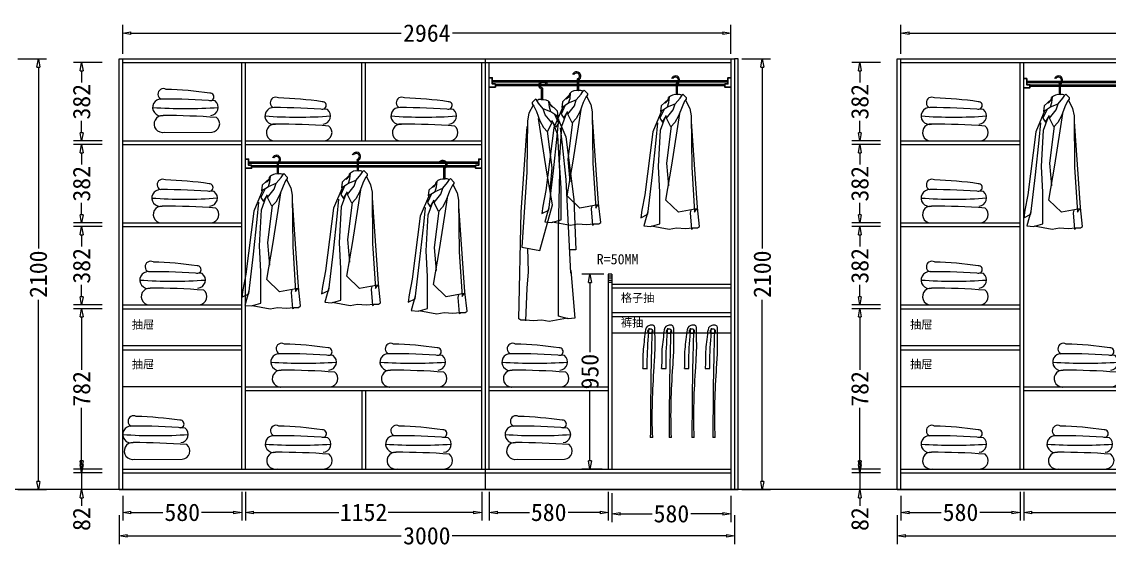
# Model space of a CAD drawing. Header units: millimetres. Extents: x 304407 to 361076, y -1262425 to -1203358.
# Drawn here: x 319507 to 324807, y -1255778 to -1253215 of the extents above; entities that cross this region are included whole.
import ezdxf

# ---------------------------------------------------------------- set-up
doc = ezdxf.new("R2010")
doc.units = ezdxf.units.MM
doc.header["$LTSCALE"] = 20
doc.layers.get('Defpoints').update_dxf_attribs({"color": 250})
for name, color, linetype in [('4', 1, 'Continuous'), ('6', 6, 'Continuous'), ('8', 8, 'Continuous'), ('LAYER10', 11, 'Continuous'), ('LAYER8', 11, 'Continuous'), ('图层3', 4, 'Continuous'), ('墙体', 40, 'Continuous')]:
    doc.layers.add(name, color=color, linetype=linetype)
doc.styles.get("Standard").update_dxf_attribs({"font": 'SimSun.ttf', "height": 85})
doc.styles.add('text', font='SimSun.ttf', dxfattribs={"height": 85})
doc.dimstyles.new('周文晶', dxfattribs={"dimtxt": 70, "dimasz": 40, "dimexe": 40, "dimexo": 30, "dimgap": 10, "dimtad": 0, "dimdec": 0, "dimtxsty": 'Standard', "dimblk": 'CLOSEDBLANK', "dimcen": 200, "dimclrd": 256, "dimclre": 256, "dimadec": 0, "dimazin": 0, "dimtfac": 1, "dimtdec": 0, "dimtmove": 0, "dimatfit": 3, "dimldrblk": 'CLOSEDBLANK', "dimfxl": 100, "dimfxlon": 1, "dimarcsym": 0})

# ---------------------------------------------------------------- blocks, each defined once
blk = doc.blocks.new('_ClosedBlank')
at = {"color": 0, "linetype": 'ByBlock', "lineweight": -2}
for p, q in [((-1, 0.17), (0, 0)), ((-1, 0.17), (-1, -0.17)), ((0, 0), (-1, -0.17))]:
    blk.add_line(p, q, dxfattribs=at)
blk = doc.blocks.new('*D2229')
at = {"lineweight": -2, "transparency": 16777216}
for p, q in [((319488.3, -1253396.3), (319628.3, -1253396.3)), ((319588.3, -1253436.3), (319588.3, -1254321.5)), ((319588.3, -1255456.3), (319588.3, -1254571)), ((319488.3, -1255496.3), (319628.3, -1255496.3))]:
    blk.add_line(p, q, dxfattribs=at)
at = {"layer": 'Defpoints', "color": 0, "transparency": 16777216}
for p in [(319453.4, -1253396.3), (319588.3, -1253396.3), (319453.4, -1255496.3)]:
    blk.add_point(p, dxfattribs=at)
at = {"lineweight": -2, "transparency": 16777216, "xscale": 40, "yscale": 40, "zscale": 40}
for p, rotation in [((319588.3, -1253396.3), 90), ((319588.3, -1255496.3), 270)]:
    blk.add_blockref('_ClosedBlank', p, dxfattribs=dict(at, rotation=rotation))
at = {"color": 0, "transparency": 16777216, "insert": (319588.3, -1254446.3), "char_height": 85, "attachment_point": 5, "rotation": 90}
blk.add_mtext('2100', dxfattribs=at)
blk = doc.blocks.new('*D2238')
at = {"lineweight": -2, "transparency": 16777216}
for p, q in [((319999.4, -1255526.3), (319999.4, -1255647.8)), ((320579.4, -1255507.8), (320579.4, -1255647.8)), ((320039.4, -1255607.8), (320195.4, -1255607.8)), ((320539.4, -1255607.8), (320383.5, -1255607.8))]:
    blk.add_line(p, q, dxfattribs=at)
at = {"layer": 'Defpoints', "color": 0, "transparency": 16777216}
for p in [(320579.4, -1255396.3), (319999.4, -1255496.3), (320579.4, -1255607.8)]:
    blk.add_point(p, dxfattribs=at)
at = {"lineweight": -2, "transparency": 16777216, "xscale": 40, "yscale": 40, "zscale": 40, "rotation": 180}
blk.add_blockref('_ClosedBlank', (319999.4, -1255607.8), dxfattribs=at)
at = {"lineweight": -2, "transparency": 16777216, "xscale": 40, "yscale": 40, "zscale": 40}
blk.add_blockref('_ClosedBlank', (320579.4, -1255607.8), dxfattribs=at)
at = {"color": 0, "transparency": 16777216, "insert": (320289.4, -1255607.8), "char_height": 85, "attachment_point": 5}
blk.add_mtext('580', dxfattribs=at)
blk = doc.blocks.new('*D2239')
at = {"lineweight": -2, "transparency": 16777216}
for p, q in [((321785.4, -1255507.8), (321785.4, -1255647.8)), ((322365.4, -1255507.8), (322365.4, -1255647.8)), ((321825.4, -1255607.8), (321981.4, -1255607.8)), ((322325.4, -1255607.8), (322169.5, -1255607.8))]:
    blk.add_line(p, q, dxfattribs=at)
at = {"layer": 'Defpoints', "color": 0, "transparency": 16777216}
for p in [(321785.4, -1253414.3), (322365.4, -1255396.3), (322365.4, -1255607.8)]:
    blk.add_point(p, dxfattribs=at)
at = {"lineweight": -2, "transparency": 16777216, "xscale": 40, "yscale": 40, "zscale": 40, "rotation": 180}
blk.add_blockref('_ClosedBlank', (321785.4, -1255607.8), dxfattribs=at)
at = {"lineweight": -2, "transparency": 16777216, "xscale": 40, "yscale": 40, "zscale": 40}
blk.add_blockref('_ClosedBlank', (322365.4, -1255607.8), dxfattribs=at)
at = {"color": 0, "transparency": 16777216, "insert": (322075.4, -1255607.8), "char_height": 85, "attachment_point": 5}
blk.add_mtext('580', dxfattribs=at)
blk = doc.blocks.new('*D2240')
at = {"lineweight": -2, "transparency": 16777216}
for p, q in [((319999.4, -1253370.9), (319999.4, -1253230.9)), ((322963.4, -1253370.9), (322963.4, -1253230.9)), ((320039.4, -1253270.9), (321355.7, -1253270.9)), ((322923.4, -1253270.9), (321607.1, -1253270.9))]:
    blk.add_line(p, q, dxfattribs=at)
at = {"layer": 'Defpoints', "color": 0, "transparency": 16777216}
for p in [(322963.4, -1253270.9), (319999.4, -1253414.3), (322963.4, -1253414.3)]:
    blk.add_point(p, dxfattribs=at)
at = {"lineweight": -2, "transparency": 16777216, "xscale": 40, "yscale": 40, "zscale": 40, "rotation": 180}
blk.add_blockref('_ClosedBlank', (319999.4, -1253270.9), dxfattribs=at)
at = {"lineweight": -2, "transparency": 16777216, "xscale": 40, "yscale": 40, "zscale": 40}
blk.add_blockref('_ClosedBlank', (322963.4, -1253270.9), dxfattribs=at)
at = {"color": 0, "transparency": 16777216, "insert": (321481.4, -1253270.9), "char_height": 85, "attachment_point": 5}
blk.add_mtext('2964', dxfattribs=at)
blk = doc.blocks.new('*D2241')
at = {"lineweight": -2, "transparency": 16777216}
for p, q in [((319981.4, -1255621.9), (319981.4, -1255761.9)), ((322981.4, -1255621.9), (322981.4, -1255761.9)), ((320021.4, -1255721.9), (321357.1, -1255721.9)), ((322941.4, -1255721.9), (321605.7, -1255721.9))]:
    blk.add_line(p, q, dxfattribs=at)
at = {"layer": 'Defpoints', "color": 0, "transparency": 16777216}
for p in [(319981.4, -1255496.3), (322981.4, -1255496.3), (322981.4, -1255721.9)]:
    blk.add_point(p, dxfattribs=at)
at = {"lineweight": -2, "transparency": 16777216, "xscale": 40, "yscale": 40, "zscale": 40, "rotation": 180}
blk.add_blockref('_ClosedBlank', (319981.4, -1255721.9), dxfattribs=at)
at = {"lineweight": -2, "transparency": 16777216, "xscale": 40, "yscale": 40, "zscale": 40}
blk.add_blockref('_ClosedBlank', (322981.4, -1255721.9), dxfattribs=at)
at = {"color": 0, "transparency": 16777216, "insert": (321481.4, -1255721.9), "char_height": 85, "attachment_point": 5}
blk.add_mtext('3000', dxfattribs=at)
blk = doc.blocks.new('*D2242')
at = {"lineweight": -2, "transparency": 16777216}
for p, q in [((323016.3, -1253396.3), (323156.3, -1253396.3)), ((323116.3, -1253436.3), (323116.3, -1254321.5)), ((323116.3, -1255456.3), (323116.3, -1254571)), ((323016.3, -1255496.3), (323156.3, -1255496.3))]:
    blk.add_line(p, q, dxfattribs=at)
at = {"layer": 'Defpoints', "color": 0, "transparency": 16777216}
for p in [(322981.4, -1253396.3), (323116.3, -1253396.3), (322981.4, -1255496.3)]:
    blk.add_point(p, dxfattribs=at)
at = {"lineweight": -2, "transparency": 16777216, "xscale": 40, "yscale": 40, "zscale": 40}
for p, rotation in [((323116.3, -1253396.3), 90), ((323116.3, -1255496.3), 270)]:
    blk.add_blockref('_ClosedBlank', p, dxfattribs=dict(at, rotation=rotation))
at = {"color": 0, "transparency": 16777216, "insert": (323116.3, -1254446.3), "char_height": 85, "attachment_point": 5, "rotation": 90}
blk.add_mtext('2100', dxfattribs=at)
blk = doc.blocks.new('*D2243')
at = {"lineweight": -2, "transparency": 16777216}
for p, q in [((322344.4, -1254446.3), (322236.4, -1254446.3)), ((322276.4, -1254486.3), (322276.4, -1254826.3)), ((322276.4, -1255356.3), (322276.4, -1255016.3)), ((322335.4, -1255396.3), (322236.4, -1255396.3))]:
    blk.add_line(p, q, dxfattribs=at)
at = {"layer": 'Defpoints', "color": 0, "transparency": 16777216}
for p in [(322374.4, -1254446.3), (322276.4, -1255396.3), (322365.4, -1255396.3)]:
    blk.add_point(p, dxfattribs=at)
at = {"lineweight": -2, "transparency": 16777216, "xscale": 40, "yscale": 40, "zscale": 40}
for p, rotation in [((322276.4, -1254446.3), 90), ((322276.4, -1255396.3), 270)]:
    blk.add_blockref('_ClosedBlank', p, dxfattribs=dict(at, rotation=rotation))
at = {"color": 0, "transparency": 16777216, "insert": (322276.4, -1254921.3), "char_height": 85, "attachment_point": 5, "rotation": 90}
blk.add_mtext('950', dxfattribs=at)
blk = doc.blocks.new('*D2244')
at = {"lineweight": -2, "transparency": 16777216}
for p, q in [((322383.4, -1255514.5), (322383.4, -1255654.5)), ((322963.4, -1255526.3), (322963.4, -1255654.5)), ((322423.4, -1255614.5), (322579.4, -1255614.5)), ((322923.4, -1255614.5), (322767.5, -1255614.5))]:
    blk.add_line(p, q, dxfattribs=at)
at = {"layer": 'Defpoints', "color": 0, "transparency": 16777216}
for p in [(322383.4, -1255396.3), (322963.4, -1255496.3), (322963.4, -1255614.5)]:
    blk.add_point(p, dxfattribs=at)
at = {"lineweight": -2, "transparency": 16777216, "xscale": 40, "yscale": 40, "zscale": 40, "rotation": 180}
blk.add_blockref('_ClosedBlank', (322383.4, -1255614.5), dxfattribs=at)
at = {"lineweight": -2, "transparency": 16777216, "xscale": 40, "yscale": 40, "zscale": 40}
blk.add_blockref('_ClosedBlank', (322963.4, -1255614.5), dxfattribs=at)
at = {"color": 0, "transparency": 16777216, "insert": (322673.4, -1255614.5), "char_height": 85, "attachment_point": 5}
blk.add_mtext('580', dxfattribs=at)
blk = doc.blocks.new('*D2245')
at = {"lineweight": -2, "transparency": 16777216}
for p, q in [((319799.2, -1255374.3), (319799.2, -1255334.3)), ((319899.2, -1255414.3), (319759.2, -1255414.3)), ((319799.2, -1255414.3), (319799.2, -1255496.3)), ((319899.2, -1255496.3), (319759.2, -1255496.3)), ((319799.2, -1255536.3), (319799.2, -1255576.3))]:
    blk.add_line(p, q, dxfattribs=at)
at = {"layer": 'Defpoints', "color": 0, "transparency": 16777216}
for p in [(319799.2, -1255414.3), (319999.4, -1255414.3), (319981.4, -1255496.3)]:
    blk.add_point(p, dxfattribs=at)
at = {"lineweight": -2, "transparency": 16777216, "xscale": 40, "yscale": 40, "zscale": 40}
for p, rotation in [((319799.2, -1255414.3), 270), ((319799.2, -1255496.3), 90)]:
    blk.add_blockref('_ClosedBlank', p, dxfattribs=dict(at, rotation=rotation))
at = {"color": 0, "transparency": 16777216, "insert": (319799.2, -1255640.3), "char_height": 85, "attachment_point": 5, "rotation": 90}
blk.add_mtext('82', dxfattribs=at)
blk = doc.blocks.new('*D2246')
at = {"lineweight": -2, "transparency": 16777216}
for p, q in [((319899.2, -1254614.3), (319759.2, -1254614.3)), ((319799.2, -1254654.3), (319799.2, -1254912.2)), ((319799.2, -1255356.3), (319799.2, -1255098.4)), ((319899.2, -1255396.3), (319759.2, -1255396.3))]:
    blk.add_line(p, q, dxfattribs=at)
at = {"layer": 'Defpoints', "color": 0, "transparency": 16777216}
for p in [(319799.2, -1254614.3), (319999.4, -1254614.3), (319999.4, -1255396.3)]:
    blk.add_point(p, dxfattribs=at)
at = {"lineweight": -2, "transparency": 16777216, "xscale": 40, "yscale": 40, "zscale": 40}
for p, rotation in [((319799.2, -1254614.3), 90), ((319799.2, -1255396.3), 270)]:
    blk.add_blockref('_ClosedBlank', p, dxfattribs=dict(at, rotation=rotation))
at = {"color": 0, "transparency": 16777216, "insert": (319799.2, -1255005.3), "char_height": 85, "attachment_point": 5, "rotation": 90}
blk.add_mtext('782', dxfattribs=at)
blk = doc.blocks.new('*D2247')
at = {"lineweight": -2, "transparency": 16777216}
for p, q in [((319899.2, -1254214.3), (319759.2, -1254214.3)), ((319799.2, -1254254.3), (319799.2, -1254311.9)), ((319799.2, -1254556.3), (319799.2, -1254498.6)), ((319899.2, -1254596.3), (319759.2, -1254596.3))]:
    blk.add_line(p, q, dxfattribs=at)
at = {"layer": 'Defpoints', "color": 0, "transparency": 16777216}
for p in [(319799.2, -1254214.3), (319999.4, -1254214.3), (319999.4, -1254596.3)]:
    blk.add_point(p, dxfattribs=at)
at = {"lineweight": -2, "transparency": 16777216, "xscale": 40, "yscale": 40, "zscale": 40}
for p, rotation in [((319799.2, -1254214.3), 90), ((319799.2, -1254596.3), 270)]:
    blk.add_blockref('_ClosedBlank', p, dxfattribs=dict(at, rotation=rotation))
at = {"color": 0, "transparency": 16777216, "insert": (319799.2, -1254405.3), "char_height": 85, "attachment_point": 5, "rotation": 90}
blk.add_mtext('382', dxfattribs=at)
blk = doc.blocks.new('*D2248')
at = {"lineweight": -2, "transparency": 16777216}
for p, q in [((319899.2, -1253814.3), (319759.2, -1253814.3)), ((319799.2, -1253854.3), (319799.2, -1253911.9)), ((319799.2, -1254156.3), (319799.2, -1254098.6)), ((319899.2, -1254196.3), (319759.2, -1254196.3))]:
    blk.add_line(p, q, dxfattribs=at)
at = {"layer": 'Defpoints', "color": 0, "transparency": 16777216}
for p in [(319799.2, -1253814.3), (319999.4, -1253814.3), (319999.4, -1254196.3)]:
    blk.add_point(p, dxfattribs=at)
at = {"lineweight": -2, "transparency": 16777216, "xscale": 40, "yscale": 40, "zscale": 40}
for p, rotation in [((319799.2, -1253814.3), 90), ((319799.2, -1254196.3), 270)]:
    blk.add_blockref('_ClosedBlank', p, dxfattribs=dict(at, rotation=rotation))
at = {"color": 0, "transparency": 16777216, "insert": (319799.2, -1254005.3), "char_height": 85, "attachment_point": 5, "rotation": 90}
blk.add_mtext('382', dxfattribs=at)
blk = doc.blocks.new('*D2249')
at = {"lineweight": -2, "transparency": 16777216}
for p, q in [((319899.2, -1253414.3), (319759.2, -1253414.3)), ((319799.2, -1253454.3), (319799.2, -1253511.9)), ((319799.2, -1253756.3), (319799.2, -1253698.6)), ((319899.2, -1253796.3), (319759.2, -1253796.3))]:
    blk.add_line(p, q, dxfattribs=at)
at = {"layer": 'Defpoints', "color": 0, "transparency": 16777216}
for p in [(319799.2, -1253414.3), (319999.4, -1253414.3), (319999.4, -1253796.3)]:
    blk.add_point(p, dxfattribs=at)
at = {"lineweight": -2, "transparency": 16777216, "xscale": 40, "yscale": 40, "zscale": 40}
for p, rotation in [((319799.2, -1253414.3), 90), ((319799.2, -1253796.3), 270)]:
    blk.add_blockref('_ClosedBlank', p, dxfattribs=dict(at, rotation=rotation))
at = {"color": 0, "transparency": 16777216, "insert": (319799.2, -1253605.3), "char_height": 85, "attachment_point": 5, "rotation": 90}
blk.add_mtext('382', dxfattribs=at)
blk = doc.blocks.new('*D2250')
at = {"lineweight": -2, "transparency": 16777216}
for p, q in [((320597.4, -1255507.8), (320597.4, -1255647.8)), ((321749.4, -1255507.8), (321749.4, -1255647.8)), ((320637.4, -1255607.8), (321053.2, -1255607.8)), ((321709.4, -1255607.8), (321293.7, -1255607.8))]:
    blk.add_line(p, q, dxfattribs=at)
at = {"layer": 'Defpoints', "color": 0, "transparency": 16777216}
for p in [(320597.4, -1255396.3), (321749.4, -1255396.3), (321749.4, -1255607.8)]:
    blk.add_point(p, dxfattribs=at)
at = {"lineweight": -2, "transparency": 16777216, "xscale": 40, "yscale": 40, "zscale": 40, "rotation": 180}
blk.add_blockref('_ClosedBlank', (320597.4, -1255607.8), dxfattribs=at)
at = {"lineweight": -2, "transparency": 16777216, "xscale": 40, "yscale": 40, "zscale": 40}
blk.add_blockref('_ClosedBlank', (321749.4, -1255607.8), dxfattribs=at)
at = {"color": 0, "transparency": 16777216, "insert": (321173.4, -1255607.8), "char_height": 85, "attachment_point": 5}
blk.add_mtext('1152', dxfattribs=at)
blk = doc.blocks.new('*D2264')
at = {"lineweight": -2, "transparency": 16777216}
for p, q in [((323792.2, -1255526.3), (323792.2, -1255647.8)), ((324372.2, -1255507.8), (324372.2, -1255647.8)), ((323832.2, -1255607.8), (323988.2, -1255607.8)), ((324332.2, -1255607.8), (324176.3, -1255607.8))]:
    blk.add_line(p, q, dxfattribs=at)
at = {"layer": 'Defpoints', "color": 0, "transparency": 16777216}
for p in [(324372.2, -1255396.3), (323792.2, -1255496.3), (324372.2, -1255607.8)]:
    blk.add_point(p, dxfattribs=at)
at = {"lineweight": -2, "transparency": 16777216, "xscale": 40, "yscale": 40, "zscale": 40, "rotation": 180}
blk.add_blockref('_ClosedBlank', (323792.2, -1255607.8), dxfattribs=at)
at = {"lineweight": -2, "transparency": 16777216, "xscale": 40, "yscale": 40, "zscale": 40}
blk.add_blockref('_ClosedBlank', (324372.2, -1255607.8), dxfattribs=at)
at = {"color": 0, "transparency": 16777216, "insert": (324082.2, -1255607.8), "char_height": 85, "attachment_point": 5}
blk.add_mtext('580', dxfattribs=at)
blk = doc.blocks.new('*D2266')
at = {"lineweight": -2, "transparency": 16777216}
for p, q in [((323792.2, -1253370.9), (323792.2, -1253230.9)), ((326756.2, -1253370.9), (326756.2, -1253230.9)), ((323832.2, -1253270.9), (325148.5, -1253270.9)), ((326716.2, -1253270.9), (325399.9, -1253270.9))]:
    blk.add_line(p, q, dxfattribs=at)
at = {"layer": 'Defpoints', "color": 0, "transparency": 16777216}
for p in [(326756.2, -1253270.9), (323792.2, -1253414.3), (326756.2, -1253414.3)]:
    blk.add_point(p, dxfattribs=at)
at = {"lineweight": -2, "transparency": 16777216, "xscale": 40, "yscale": 40, "zscale": 40, "rotation": 180}
blk.add_blockref('_ClosedBlank', (323792.2, -1253270.9), dxfattribs=at)
at = {"lineweight": -2, "transparency": 16777216, "xscale": 40, "yscale": 40, "zscale": 40}
blk.add_blockref('_ClosedBlank', (326756.2, -1253270.9), dxfattribs=at)
at = {"color": 0, "transparency": 16777216, "insert": (325274.2, -1253270.9), "char_height": 85, "attachment_point": 5}
blk.add_mtext('2964', dxfattribs=at)
blk = doc.blocks.new('*D2267')
at = {"lineweight": -2, "transparency": 16777216}
for p, q in [((323774.2, -1255621.9), (323774.2, -1255761.9)), ((326774.2, -1255621.9), (326774.2, -1255761.9)), ((323814.2, -1255721.9), (325149.9, -1255721.9)), ((326734.2, -1255721.9), (325398.5, -1255721.9))]:
    blk.add_line(p, q, dxfattribs=at)
at = {"layer": 'Defpoints', "color": 0, "transparency": 16777216}
for p in [(323774.2, -1255496.3), (326774.2, -1255496.3), (326774.2, -1255721.9)]:
    blk.add_point(p, dxfattribs=at)
at = {"lineweight": -2, "transparency": 16777216, "xscale": 40, "yscale": 40, "zscale": 40, "rotation": 180}
blk.add_blockref('_ClosedBlank', (323774.2, -1255721.9), dxfattribs=at)
at = {"lineweight": -2, "transparency": 16777216, "xscale": 40, "yscale": 40, "zscale": 40}
blk.add_blockref('_ClosedBlank', (326774.2, -1255721.9), dxfattribs=at)
at = {"color": 0, "transparency": 16777216, "insert": (325274.2, -1255721.9), "char_height": 85, "attachment_point": 5}
blk.add_mtext('3000', dxfattribs=at)
blk = doc.blocks.new('*D2271')
at = {"lineweight": -2, "transparency": 16777216}
for p, q in [((323592, -1255374.3), (323592, -1255334.3)), ((323692, -1255414.3), (323552, -1255414.3)), ((323592, -1255414.3), (323592, -1255496.3)), ((323692, -1255496.3), (323552, -1255496.3)), ((323592, -1255536.3), (323592, -1255576.3))]:
    blk.add_line(p, q, dxfattribs=at)
at = {"layer": 'Defpoints', "color": 0, "transparency": 16777216}
for p in [(323592, -1255414.3), (323792.2, -1255414.3), (323774.2, -1255496.3)]:
    blk.add_point(p, dxfattribs=at)
at = {"lineweight": -2, "transparency": 16777216, "xscale": 40, "yscale": 40, "zscale": 40}
for p, rotation in [((323592, -1255414.3), 270), ((323592, -1255496.3), 90)]:
    blk.add_blockref('_ClosedBlank', p, dxfattribs=dict(at, rotation=rotation))
at = {"color": 0, "transparency": 16777216, "insert": (323592, -1255640.3), "char_height": 85, "attachment_point": 5, "rotation": 90}
blk.add_mtext('82', dxfattribs=at)
blk = doc.blocks.new('*D2272')
at = {"lineweight": -2, "transparency": 16777216}
for p, q in [((323692, -1254614.3), (323552, -1254614.3)), ((323592, -1254654.3), (323592, -1254912.2)), ((323592, -1255356.3), (323592, -1255098.4)), ((323692, -1255396.3), (323552, -1255396.3))]:
    blk.add_line(p, q, dxfattribs=at)
at = {"layer": 'Defpoints', "color": 0, "transparency": 16777216}
for p in [(323592, -1254614.3), (323792.2, -1254614.3), (323792.2, -1255396.3)]:
    blk.add_point(p, dxfattribs=at)
at = {"lineweight": -2, "transparency": 16777216, "xscale": 40, "yscale": 40, "zscale": 40}
for p, rotation in [((323592, -1254614.3), 90), ((323592, -1255396.3), 270)]:
    blk.add_blockref('_ClosedBlank', p, dxfattribs=dict(at, rotation=rotation))
at = {"color": 0, "transparency": 16777216, "insert": (323592, -1255005.3), "char_height": 85, "attachment_point": 5, "rotation": 90}
blk.add_mtext('782', dxfattribs=at)
blk = doc.blocks.new('*D2273')
at = {"lineweight": -2, "transparency": 16777216}
for p, q in [((323692, -1254214.3), (323552, -1254214.3)), ((323592, -1254254.3), (323592, -1254311.9)), ((323592, -1254556.3), (323592, -1254498.6)), ((323692, -1254596.3), (323552, -1254596.3))]:
    blk.add_line(p, q, dxfattribs=at)
at = {"layer": 'Defpoints', "color": 0, "transparency": 16777216}
for p in [(323592, -1254214.3), (323792.2, -1254214.3), (323792.2, -1254596.3)]:
    blk.add_point(p, dxfattribs=at)
at = {"lineweight": -2, "transparency": 16777216, "xscale": 40, "yscale": 40, "zscale": 40}
for p, rotation in [((323592, -1254214.3), 90), ((323592, -1254596.3), 270)]:
    blk.add_blockref('_ClosedBlank', p, dxfattribs=dict(at, rotation=rotation))
at = {"color": 0, "transparency": 16777216, "insert": (323592, -1254405.3), "char_height": 85, "attachment_point": 5, "rotation": 90}
blk.add_mtext('382', dxfattribs=at)
blk = doc.blocks.new('*D2274')
at = {"lineweight": -2, "transparency": 16777216}
for p, q in [((323692, -1253814.3), (323552, -1253814.3)), ((323592, -1253854.3), (323592, -1253911.9)), ((323592, -1254156.3), (323592, -1254098.6)), ((323692, -1254196.3), (323552, -1254196.3))]:
    blk.add_line(p, q, dxfattribs=at)
at = {"layer": 'Defpoints', "color": 0, "transparency": 16777216}
for p in [(323592, -1253814.3), (323792.2, -1253814.3), (323792.2, -1254196.3)]:
    blk.add_point(p, dxfattribs=at)
at = {"lineweight": -2, "transparency": 16777216, "xscale": 40, "yscale": 40, "zscale": 40}
for p, rotation in [((323592, -1253814.3), 90), ((323592, -1254196.3), 270)]:
    blk.add_blockref('_ClosedBlank', p, dxfattribs=dict(at, rotation=rotation))
at = {"color": 0, "transparency": 16777216, "insert": (323592, -1254005.3), "char_height": 85, "attachment_point": 5, "rotation": 90}
blk.add_mtext('382', dxfattribs=at)
blk = doc.blocks.new('*D2275')
at = {"lineweight": -2, "transparency": 16777216}
for p, q in [((323692, -1253414.3), (323552, -1253414.3)), ((323592, -1253454.3), (323592, -1253511.9)), ((323592, -1253756.3), (323592, -1253698.6)), ((323692, -1253796.3), (323552, -1253796.3))]:
    blk.add_line(p, q, dxfattribs=at)
at = {"layer": 'Defpoints', "color": 0, "transparency": 16777216}
for p in [(323592, -1253414.3), (323792.2, -1253414.3), (323792.2, -1253796.3)]:
    blk.add_point(p, dxfattribs=at)
at = {"lineweight": -2, "transparency": 16777216, "xscale": 40, "yscale": 40, "zscale": 40}
for p, rotation in [((323592, -1253414.3), 90), ((323592, -1253796.3), 270)]:
    blk.add_blockref('_ClosedBlank', p, dxfattribs=dict(at, rotation=rotation))
at = {"color": 0, "transparency": 16777216, "insert": (323592, -1253605.3), "char_height": 85, "attachment_point": 5, "rotation": 90}
blk.add_mtext('382', dxfattribs=at)
blk = doc.blocks.new('*D2276')
at = {"lineweight": -2, "transparency": 16777216}
for p, q in [((324390.2, -1255507.8), (324390.2, -1255647.8)), ((325542.2, -1255507.8), (325542.2, -1255647.8)), ((324430.2, -1255607.8), (324846, -1255607.8)), ((325502.2, -1255607.8), (325086.5, -1255607.8))]:
    blk.add_line(p, q, dxfattribs=at)
at = {"layer": 'Defpoints', "color": 0, "transparency": 16777216}
for p in [(324390.2, -1255396.3), (325542.2, -1255396.3), (325542.2, -1255607.8)]:
    blk.add_point(p, dxfattribs=at)
at = {"lineweight": -2, "transparency": 16777216, "xscale": 40, "yscale": 40, "zscale": 40, "rotation": 180}
blk.add_blockref('_ClosedBlank', (324390.2, -1255607.8), dxfattribs=at)
at = {"lineweight": -2, "transparency": 16777216, "xscale": 40, "yscale": 40, "zscale": 40}
blk.add_blockref('_ClosedBlank', (325542.2, -1255607.8), dxfattribs=at)
at = {"color": 0, "transparency": 16777216, "insert": (324966.2, -1255607.8), "char_height": 85, "attachment_point": 5}
blk.add_mtext('1152', dxfattribs=at)
blk = doc.blocks.new('A$C1C5764E0')
at = {"layer": '8'}
for p, q in [((172.3, 708.4), (172.3, 657.4)), ((178.3, 708.4), (178.3, 657.4)), ((137.4, 618.5), (140.1, 644.9)), ((167.9, 611.6), (191.5, 639.3)), ((191.5, 639.3), (201.2, 654.6)), ((201.2, 654.6), (205.3, 658.7)), ((205.3, 658.7), (222, 642.1)), ((222, 642.1), (222, 635.2)), ((113.7, 585.2), (93.2, 541.7)), ((99.9, 601.9), (97.1, 574.2)), ((97.1, 574.2), (130.4, 596.4)), ((135.3, 635.3), (99.9, 601.9)), ((130.4, 596.4), (137.4, 618.5)), ((130.4, 596.4), (167.9, 611.6)), ((158.2, 582.5), (167.9, 611.6)), ((201.2, 597.8), (184.5, 553.4)), ((213.6, 624.1), (201.2, 597.8)), ((222, 635.2), (213.6, 624.1)), ((217.8, 629.6), (238.6, 589.4)), ((238.6, 589.4), (245.5, 553.4)), ((103, 580.9), (58.4, 475.1)), ((93.2, 541.7), (106.3, 522.1)), ((96.5, 482.8), (119.4, 544.9)), ((106.3, 522.1), (125.9, 554.7)), ((126.3, 542.3), (158.2, 582.5)), ((147.1, 499.3), (126.3, 542.3)), ((184.5, 553.4), (166.5, 520.1)), ((178.3, 479.5), (191.3, 564.6)), ((245.5, 553.4), (248.3, 302.5)), ((75, 435), (83.4, 518.8)), ((86.6, 306.3), (96.5, 482.8)), ((148.8, 502.4), (125.9, 322.6)), ((166.5, 520.1), (147.1, 499.3)), ((152.1, 312.8), (178.3, 479.5)), ((276.4, 106.8), (247, 525.3)), ((58.4, 475.1), (19.5, 168.8)), ((57, 265.8), (75, 435)), ((125.9, 322.6), (135.7, 211.4)), ((34.3, 73.1), (57, 265.8)), ((93.2, 180.9), (86.6, 306.3)), ((122.6, 142.8), (152.1, 312.8)), ((248.3, 302.5), (262.2, 83.5)), ((19.5, 168.8), (4.8, 92.7)), ((93.2, 26.2), (93.2, 180.9)), ((184.8, 82.8), (122.6, 142.8)), ((286.7, 13.1), (276.4, 106.8)), ((4.8, 92.7), (0, 56.7)), ((0, 56.7), (34.3, 73.1)), ((34.3, 86.2), (14.7, 16.3)), ((273.1, 99.1), (184.8, 82.8)), ((244.2, 93.8), (240.9, 79.6)), ((240.9, 79.6), (247.4, 1.1)), ((262.2, 83.5), (273.1, 99.1)), ((14.7, 16.3), (47.4, 13.1)), ((47.4, 13.1), (93.2, 26.2)), ((50.7, 16.3), (139, 0)), ((139, 0), (175, 6.5)), ((175, 6.5), (217.5, 3.3)), ((217.5, 3.3), (253.5, 6.5)), ((247.4, 1.1), (254, 3.3)), ((253.5, 6.5), (276.9, 6.5)), ((276.9, 6.5), (286.7, 13.1))]:
    blk.add_line(p, q, dxfattribs=at)
for centre, radius, start, end in [((168.9, 727.1), 20.9, 296.6338, 159.5285), ((168.9, 727.1), 14.9, 296.6338, 150.6175), ((175.9, 709.9), 3.91, 94.6712, 201.9626), ((110.9, 641.2), 25.1, 286.2636, 2.0248), ((168.9, 613.1), 43.9, 77.6993, 138.5966), ((186.2, 639.8), 18, 42.48, 116.3392)]:
    blk.add_arc(centre, radius, start, end, dxfattribs=at)
blk = doc.blocks.new('A$C4F477F88')
at = {"layer": 'LAYER10'}
blk.add_blockref('A$C1C5764E0', (0, 0), dxfattribs=at)
blk = doc.blocks.new('A$C5E603B19')
at = {"layer": 'LAYER8'}
blk.add_blockref('A$C4F477F88', (0, 0), dxfattribs=at)
blk = doc.blocks.new('A$C1B0A679D')
at = {"layer": '图层3'}
blk.add_blockref('A$C5E603B19', (0, 0), dxfattribs=at)
blk = doc.blocks.new('A$C52EB379C')
at = {"layer": '8'}
for p, q in [((163.3, 1134.6), (163.3, 1083.5)), ((169.3, 1134.6), (169.3, 1083.5)), ((126.4, 1061.5), (91, 1028.1)), ((128.4, 1044.7), (131.2, 1071)), ((159, 1037.8), (182.5, 1065.5)), ((182.5, 1065.5), (192.3, 1080.7)), ((192.3, 1080.7), (196.4, 1084.9)), ((196.4, 1084.9), (213.1, 1068.3)), ((213.1, 1061.3), (204.7, 1050.2)), ((213.1, 1068.3), (213.1, 1061.3)), ((94.1, 1007.1), (49.5, 901.3)), ((104.8, 1011.4), (84.3, 967.8)), ((91, 1028.1), (88.2, 1000.3)), ((88.2, 1000.3), (121.5, 1022.5)), ((117.4, 968.5), (149.3, 1008.7)), ((121.5, 1022.5), (128.4, 1044.7)), ((121.5, 1022.5), (159, 1037.8)), ((149.3, 1008.7), (159, 1037.8)), ((192.3, 1023.9), (175.6, 979.5)), ((204.7, 1050.2), (192.3, 1023.9)), ((208.9, 1055.8), (229.7, 1015.6)), ((229.7, 1015.6), (236.6, 979.5)), ((84.3, 967.8), (97.4, 948.2)), ((87.6, 909), (110.5, 971.1)), ((97.4, 948.2), (117, 980.9)), ((138.2, 925.5), (117.4, 968.5)), ((175.6, 979.5), (157.6, 946.3)), ((169.3, 905.7), (182.4, 990.7)), ((236.6, 979.5), (239.4, 728.7)), ((49.5, 901.3), (10.6, 595)), ((66.1, 861.1), (74.5, 944.9)), ((77.7, 732.4), (87.6, 909)), ((139.9, 928.6), (117, 748.8)), ((157.6, 946.3), (138.2, 925.5)), ((143.2, 738.9), (169.3, 905.7)), ((267.5, 533), (238.1, 951.5)), ((48.1, 692), (66.1, 861.1)), ((117, 748.8), (126.8, 637.6)), ((25.4, 235.4), (48.1, 692)), ((84.3, 444.7), (77.7, 732.4)), ((113.7, 568.9), (143.2, 738.9)), ((239.4, 728.7), (253.3, 509.7)), ((10.6, 595), (0, 349)), ((175.9, 346.6), (113.7, 568.9)), ((277.8, 13.1), (267.5, 533)), ((253.3, 509.7), (264.2, 362.9)), ((84.3, 26.2), (84.3, 444.7)), ((0, 349), (31, 349)), ((264.2, 362.9), (175.9, 346.6)), ((235.3, 357.6), (232, 242)), ((25.4, 248.5), (5.8, 16.3)), ((232, 242), (238.5, 163.5)), ((238.5, 163.5), (245.1, 3.3)), ((5.8, 16.3), (38.5, 13.1)), ((38.5, 13.1), (84.3, 26.2)), ((41.7, 16.3), (130.1, 0)), ((130.1, 0), (166.1, 6.5)), ((166.1, 6.5), (208.6, 3.3)), ((208.6, 3.3), (244.6, 6.5)), ((244.6, 6.5), (268, 6.5)), ((268, 6.5), (277.8, 13.1))]:
    blk.add_line(p, q, dxfattribs=at)
for centre, radius, start, end in [((160, 1153.2), 20.9, 296.6338, 159.5285), ((160, 1153.2), 14.9, 296.6338, 150.6175), ((167, 1136), 3.91, 94.6712, 201.9626), ((102, 1067.4), 25.1, 286.2636, 2.0248), ((160, 1039.2), 43.9, 77.6993, 138.5966), ((177.3, 1066), 18, 42.48, 116.3392)]:
    blk.add_arc(centre, radius, start, end, dxfattribs=at)
blk = doc.blocks.new('A$C05785CA5')
at = {"layer": 'LAYER10'}
blk.add_blockref('A$C52EB379C', (0, 0), dxfattribs=at)
blk = doc.blocks.new('A$C100967EE')
at = {"layer": 'LAYER10'}
blk.add_blockref('A$C05785CA5', (0, 0), dxfattribs=at)
blk = doc.blocks.new('A$C65D30603')
at = {"layer": 'LAYER8'}
blk.add_blockref('A$C100967EE', (0, 0), dxfattribs=at)
blk = doc.blocks.new('A$C50CE712E')
at = {"layer": '图层3'}
blk.add_blockref('A$C65D30603', (0, 0), dxfattribs=at)
blk = doc.blocks.new('A$C11F00F61')
at = {"color": 8}
blk.add_line((48.2, 0), (290.3, 1.2), dxfattribs=at)
at = {"layer": '墙体', "color": 8}
for centre, radius, start, end in [((52.6, 186.6), 26.7, 59.8021, 244.0801), ((41, 121.6), 41, 86.0834, 284.0988), ((53.8, -3125.6), 3288.1, 85.6244, 90.1755), ((9.8, -1698.7), 1909.1, 81.8981, 88.3112), ((280.3, 173), 18.4, 260.1551, 94.4157), ((159.2, 2329.1), 2213.2, 265.8756, 274.159), ((279.7, 121.7), 40, 274.9406, 51.3165), ((48.2, 41), 41, 86.0834, 284.0988), ((61, -3206.2), 3288.1, 85.6244, 90.1755), ((286.9, 41.1), 40, 274.9406, 51.3165)]:
    blk.add_arc(centre, radius, start, end, dxfattribs=at)
blk = doc.blocks.new('A$C3B9601DC')
at = {"layer": '4', "color": 8}
blk.add_line((62, 1.5), (47.4, 0), dxfattribs=at)
for points, knots in [([(62, 1.5), (55.4, 144.3), (62.8, 324.3), (78.7, 548.8), (75.2, 622.1), (75.7, 684.6), (46.8, 686.9), (17.9, 676.1), (12.7, 599.8), (-1.5, 524.3), (4.4, 450.4), (0, 421.8)], [0, 0, 0, 0, 428.516837, 544.203019, 664.137455, 677.621305, 701.749401, 722.125787, 770.743064, 895.133582, 980.731534, 980.731534, 980.731534, 980.731534]), ([(37.8, 667.5), (32.8, 603.2), (26.4, 521.3), (26.8, 439.3), (26.9, 421.8)], [0, 0, 0, 0, 193.394932, 246.046188, 246.046188, 246.046188, 246.046188])]:
    blk.add_open_spline(points, degree=3, knots=knots, dxfattribs=at)
blk.add_spline([(57.6, 658.7), (53.2, 497.8), (47.4, 0)], degree=3, dxfattribs=at)
blk.add_open_spline([(1.4, 421.8), (10.7, 421.8), (19.9, 421.8), (29.2, 421.8)], degree=3, dxfattribs=at)
at = {"layer": '6', "color": 8}
blk.add_circle((47.2, 648.9), 15, dxfattribs=at)
blk = doc.blocks.new('edr334343')
at = {"layer": '6', "color": 8, "xscale": 0.7999999999301508, "yscale": 0.7999999999301508, "zscale": 0.7999999999301508}
for p in [(311012.9, -1202094.7), (311104.2, -1202094.7), (311215.5, -1202094.7), (311317.6, -1202094.7)]:
    blk.add_blockref('A$C3B9601DC', p, dxfattribs=at)

msp = doc.modelspace()

# ---------------------------------------------------------------- linework, layer by layer
for p, q in [((319981.4, -1255496.3), (319981.4, -1253396.3)), ((319981.4, -1253396.3), (322981.4, -1253396.3)), ((319999.4, -1255496.3), (319999.4, -1253396.3)), ((319999.4, -1253414.3), (322963.4, -1253414.3)), ((320579.4, -1255396.3), (320579.4, -1253414.3)), ((320597.4, -1255396.3), (320597.4, -1253414.3)), ((321164.4, -1253796.3), (321164.4, -1253414.3)), ((321182.4, -1253796.3), (321182.4, -1253414.3)), ((321749.4, -1255396.3), (321749.4, -1253414.3)), ((321767.4, -1255496.3), (321767.4, -1253396.3)), ((321785.4, -1255396.3), (321785.4, -1253414.3)), ((322963.4, -1253396.3), (322963.4, -1255496.3)), ((322981.4, -1253396.3), (322981.4, -1255496.3)), ((322999.4, -1253396.3), (322981.4, -1253396.3)), ((322999.4, -1255496.3), (322999.4, -1253396.3)), ((323774.2, -1255496.3), (323774.2, -1253396.3)), ((323774.2, -1253396.3), (326774.2, -1253396.3)), ((323792.2, -1255496.3), (323792.2, -1253396.3)), ((323792.2, -1253414.3), (326756.2, -1253414.3)), ((324372.2, -1255396.3), (324372.2, -1253414.3)), ((324390.2, -1255396.3), (324390.2, -1253414.3)), ((319999.4, -1253796.3), (320579.4, -1253796.3)), ((319999.4, -1253814.3), (320579.4, -1253814.3)), ((320597.4, -1253796.3), (321749.4, -1253796.3)), ((320597.4, -1253814.3), (321749.4, -1253814.3)), ((323792.2, -1253796.3), (324372.2, -1253796.3)), ((323792.2, -1253814.3), (324372.2, -1253814.3)), ((319999.4, -1254196.3), (320579.4, -1254196.3)), ((323792.2, -1254196.3), (324372.2, -1254196.3)), ((319999.4, -1254214.3), (320579.4, -1254214.3)), ((323792.2, -1254214.3), (324372.2, -1254214.3)), ((322365.4, -1254446.3), (322365.4, -1255396.3)), ((322383.4, -1254446.3), (322365.4, -1254446.3)), ((322383.4, -1254456.3), (322365.4, -1254456.3)), ((322383.4, -1254466.3), (322365.4, -1254466.3)), ((322383.4, -1254476.3), (322365.4, -1254476.3)), ((322383.4, -1254446.3), (322383.4, -1255396.3)), ((322383.4, -1254486.3), (322365.4, -1254486.3)), ((322963.4, -1254496.3), (322383.4, -1254496.3)), ((322963.4, -1254514.3), (322383.4, -1254514.3)), ((319999.4, -1254596.3), (320579.4, -1254596.3)), ((319999.4, -1254614.3), (320579.4, -1254614.3)), ((322963.4, -1254634.3), (322383.4, -1254634.3)), ((323792.2, -1254596.3), (324372.2, -1254596.3)), ((323792.2, -1254614.3), (324372.2, -1254614.3)), ((322963.4, -1254654.3), (322383.4, -1254654.3)), ((322963.4, -1254734.3), (322383.4, -1254734.3)), ((319999.4, -1254794.3), (320579.4, -1254794.3)), ((323792.2, -1254794.3), (324372.2, -1254794.3)), ((319999.4, -1254814.3), (320579.4, -1254814.3)), ((323792.2, -1254814.3), (324372.2, -1254814.3)), ((319999.4, -1254994.3), (320579.4, -1254994.3)), ((321749.4, -1254996.3), (320597.4, -1254996.3)), ((322365.4, -1254996.3), (321785.4, -1254996.3)), ((323792.2, -1254994.3), (324372.2, -1254994.3)), ((325560.2, -1254996.3), (324390.2, -1254996.3)), ((321749.4, -1255014.3), (320597.4, -1255014.3)), ((321164.4, -1255014.3), (321164.4, -1255396.3)), ((321182.4, -1255014.3), (321182.4, -1255396.3)), ((322365.4, -1255014.3), (321785.4, -1255014.3)), ((325560.2, -1255014.3), (324390.2, -1255014.3)), ((319999.4, -1255396.3), (322963.4, -1255396.3)), ((319999.4, -1255414.3), (322963.4, -1255414.3)), ((323792.2, -1255396.3), (326756.2, -1255396.3)), ((323792.2, -1255414.3), (326756.2, -1255414.3)), ((319981.4, -1255496.3), (322981.4, -1255496.3)), ((322981.4, -1255496.3), (322999.4, -1255496.3)), ((323774.2, -1255496.3), (326774.2, -1255496.3))]:
    msp.add_line(p, q)
at = {"color": 8}
msp.add_line((361075.9, -1255496.3), (304407.4, -1255496.3), dxfattribs=at)
msp.add_line((361075.9, -1255496.3), (304407.4, -1255496.3), dxfattribs=at)
at = {"lineweight": 30}
for points in [[(321785.4, -1253488.6), (321800.4, -1253488.6), (321800.4, -1253518.6), (321815.4, -1253518.6), (321815.4, -1253533.6), (321785.4, -1253533.6)], [(322948.4, -1253503.6), (321800.4, -1253503.6)], [(322948.4, -1253508.1), (321800.4, -1253508.1)], [(322933.4, -1253520.6), (321815.4, -1253520.6)], [(322963.4, -1253488.6), (322948.4, -1253488.6), (322948.4, -1253518.6), (322933.4, -1253518.6), (322933.4, -1253533.6), (322963.4, -1253533.6)], [(324390.2, -1253492), (324405.2, -1253492), (324405.2, -1253522), (324420.2, -1253522), (324420.2, -1253537), (324390.2, -1253537)], [(325527.2, -1253507), (324405.2, -1253507)], [(325527.2, -1253511.6), (324405.2, -1253511.6)], [(325512.2, -1253524.1), (324420.2, -1253524.1)], [(322933.4, -1253526.1), (321815.4, -1253526.1)], [(325512.2, -1253529.5), (324420.2, -1253529.5)], [(320597.4, -1253884.9), (320612.4, -1253884.9), (320612.4, -1253914.9), (320627.4, -1253914.9), (320627.4, -1253929.9), (320597.4, -1253929.9)], [(321749.4, -1253884.9), (321734.4, -1253884.9), (321734.4, -1253914.9), (321719.4, -1253914.9), (321719.4, -1253929.9), (321749.4, -1253929.9)], [(321734.4, -1253899.9), (320612.4, -1253899.9)], [(321734.4, -1253904.5), (320612.4, -1253904.5)], [(321719.4, -1253917), (320627.4, -1253917)], [(321719.4, -1253922.4), (320627.4, -1253922.4)]]:
    msp.add_lwpolyline(points, dxfattribs=at)

# ---------------------------------------------------------------- block references
for name, p in [('A$C1B0A679D', (322042.1, -1254207.4)), ('A$C1B0A679D', (322523.8, -1254227.2)), ('A$C1B0A679D', (324390.2, -1254227.2)), ('A$C11F00F61', (320145, -1253754.5)), ('A$C11F00F61', (320692.4, -1253796.3)), ('A$C11F00F61', (321306.3, -1253796.3)), ('A$C11F00F61', (323889.9, -1253796.3)), ('A$C1B0A679D', (320579.4, -1254614.3)), ('A$C1B0A679D', (320968.9, -1254599.3)), ('A$C1B0A679D', (321391, -1254639)), ('A$C11F00F61', (320141.1, -1254196.3)), ('A$C11F00F61', (323889.9, -1254196.3)), ('A$C11F00F61', (320082.5, -1254596.3)), ('A$C11F00F61', (323889.9, -1254596.3)), ('edr334343', (11519.8, -53148.5)), ('A$C11F00F61', (320721, -1254996.3)), ('A$C11F00F61', (321252.8, -1254996.3)), ('A$C11F00F61', (321847.1, -1254996.3)), ('A$C11F00F61', (324531.4, -1254996.3)), ('A$C11F00F61', (319999.4, -1255349.3)), ('A$C11F00F61', (321862.7, -1255349.3)), ('A$C11F00F61', (320693.6, -1255396.3)), ('A$C11F00F61', (321280.2, -1255396.3)), ('A$C11F00F61', (323889.9, -1255396.3)), ('A$C11F00F61', (324503.4, -1255396.3))]:
    msp.add_blockref(name, p)
at = {"xscale": -1}
msp.add_blockref('A$C50CE712E', (322208, -1254677.1), dxfattribs=at)

# ---------------------------------------------------------------- texts
at = {"attachment_point": 1, "style": 'text'}
for s, insert, char_height, width in [('R=50MM', (322309.2, -1254347.8), 50, 419.038), ('格子抽', (322427, -1254541.4), 40, 305.609), ('抽屉', (320043.7, -1254671.9), 40, 305.609), ('裤抽', (322427, -1254662.6), 40, 305.609), ('抽屉', (323836.5, -1254671.9), 40, 305.609), ('抽屉', (320043.7, -1254865.3), 40, 305.609), ('抽屉', (323836.5, -1254865.3), 40, 305.609)]:
    msp.add_mtext(s, dxfattribs=dict(at, insert=insert, char_height=char_height, width=width))

# ---------------------------------------------------------------- dimensions: what is measured, and where the dimension line sits
for base, p1, p2, picture, middle in [((322963.4, -1253270.9), (319999.4, -1253414.3), (322963.4, -1253414.3), '*D2240', (321481.4, -1253270.9)), ((326756.2, -1253270.9), (323792.2, -1253414.3), (326756.2, -1253414.3), '*D2266', (325274.2, -1253270.9)), ((322365.4, -1255607.8), (321785.4, -1253414.3), (322365.4, -1255396.3), '*D2239', (322075.4, -1255607.8)), ((320579.4, -1255607.8), (319999.4, -1255496.3), (320579.4, -1255396.3), '*D2238', (320289.4, -1255607.8)), ((321749.4, -1255607.8), (320597.4, -1255396.3), (321749.4, -1255396.3), '*D2250', (321173.4, -1255607.8)), ((322963.4, -1255614.5), (322383.4, -1255396.3), (322963.4, -1255496.3), '*D2244', (322673.4, -1255614.5)), ((324372.2, -1255607.8), (323792.2, -1255496.3), (324372.2, -1255396.3), '*D2264', (324082.2, -1255607.8)), ((325542.2, -1255607.8), (324390.2, -1255396.3), (325542.2, -1255396.3), '*D2276', (324966.2, -1255607.8)), ((322981.4, -1255721.9), (319981.4, -1255496.3), (322981.4, -1255496.3), '*D2241', (321481.4, -1255721.9)), ((326774.2, -1255721.9), (323774.2, -1255496.3), (326774.2, -1255496.3), '*D2267', (325274.2, -1255721.9))]:
    dim = msp.add_linear_dim(base=base, p1=p1, p2=p2, dimstyle='周文晶')
    dim.commit()
    dim.dimension.update_dxf_attribs({"geometry": picture, "text_midpoint": middle})
for base, p1, p2, angle, picture, middle in [((319588.3, -1253396.3), (319453.4, -1255496.3), (319453.4, -1253396.3), 90, '*D2229', (319588.3, -1254446.3)), ((319799.2, -1253414.3), (319999.4, -1253796.3), (319999.4, -1253414.3), 270, '*D2249', (319799.2, -1253605.3)), ((323116.3, -1253396.3), (322981.4, -1255496.3), (322981.4, -1253396.3), 90, '*D2242', (323116.3, -1254446.3)), ((323592, -1253414.3), (323792.2, -1253796.3), (323792.2, -1253414.3), 270, '*D2275', (323592, -1253605.3)), ((319799.2, -1253814.3), (319999.4, -1254196.3), (319999.4, -1253814.3), 270, '*D2248', (319799.2, -1254005.3)), ((323592, -1253814.3), (323792.2, -1254196.3), (323792.2, -1253814.3), 270, '*D2274', (323592, -1254005.3)), ((319799.2, -1254214.3), (319999.4, -1254596.3), (319999.4, -1254214.3), 270, '*D2247', (319799.2, -1254405.3)), ((323592, -1254214.3), (323792.2, -1254596.3), (323792.2, -1254214.3), 270, '*D2273', (323592, -1254405.3)), ((322276.4, -1255396.3), (322374.4, -1254446.3), (322365.4, -1255396.3), 90, '*D2243', (322276.4, -1254921.3)), ((319799.2, -1254614.3), (319999.4, -1255396.3), (319999.4, -1254614.3), 270, '*D2246', (319799.2, -1255005.3)), ((323592, -1254614.3), (323792.2, -1255396.3), (323792.2, -1254614.3), 270, '*D2272', (323592, -1255005.3))]:
    dim = msp.add_linear_dim(base=base, p1=p1, p2=p2, angle=angle, dimstyle='周文晶')
    dim.commit()
    dim.dimension.update_dxf_attribs({"geometry": picture, "text_midpoint": middle})
for base, p1, p2, picture, middle in [((319799.2, -1255414.3), (319981.4, -1255496.3), (319999.4, -1255414.3), '*D2245', (319799.2, -1255640.3)), ((323592, -1255414.3), (323774.2, -1255496.3), (323792.2, -1255414.3), '*D2271', (323592, -1255640.3))]:
    dim = msp.add_linear_dim(base=base, p1=p1, p2=p2, angle=270, dimstyle='周文晶')
    dim.commit()
    dim.dimension.update_dxf_attribs({"geometry": picture, "text_midpoint": middle, "dimtype": 128})

doc.saveas('drawing.dxf')
